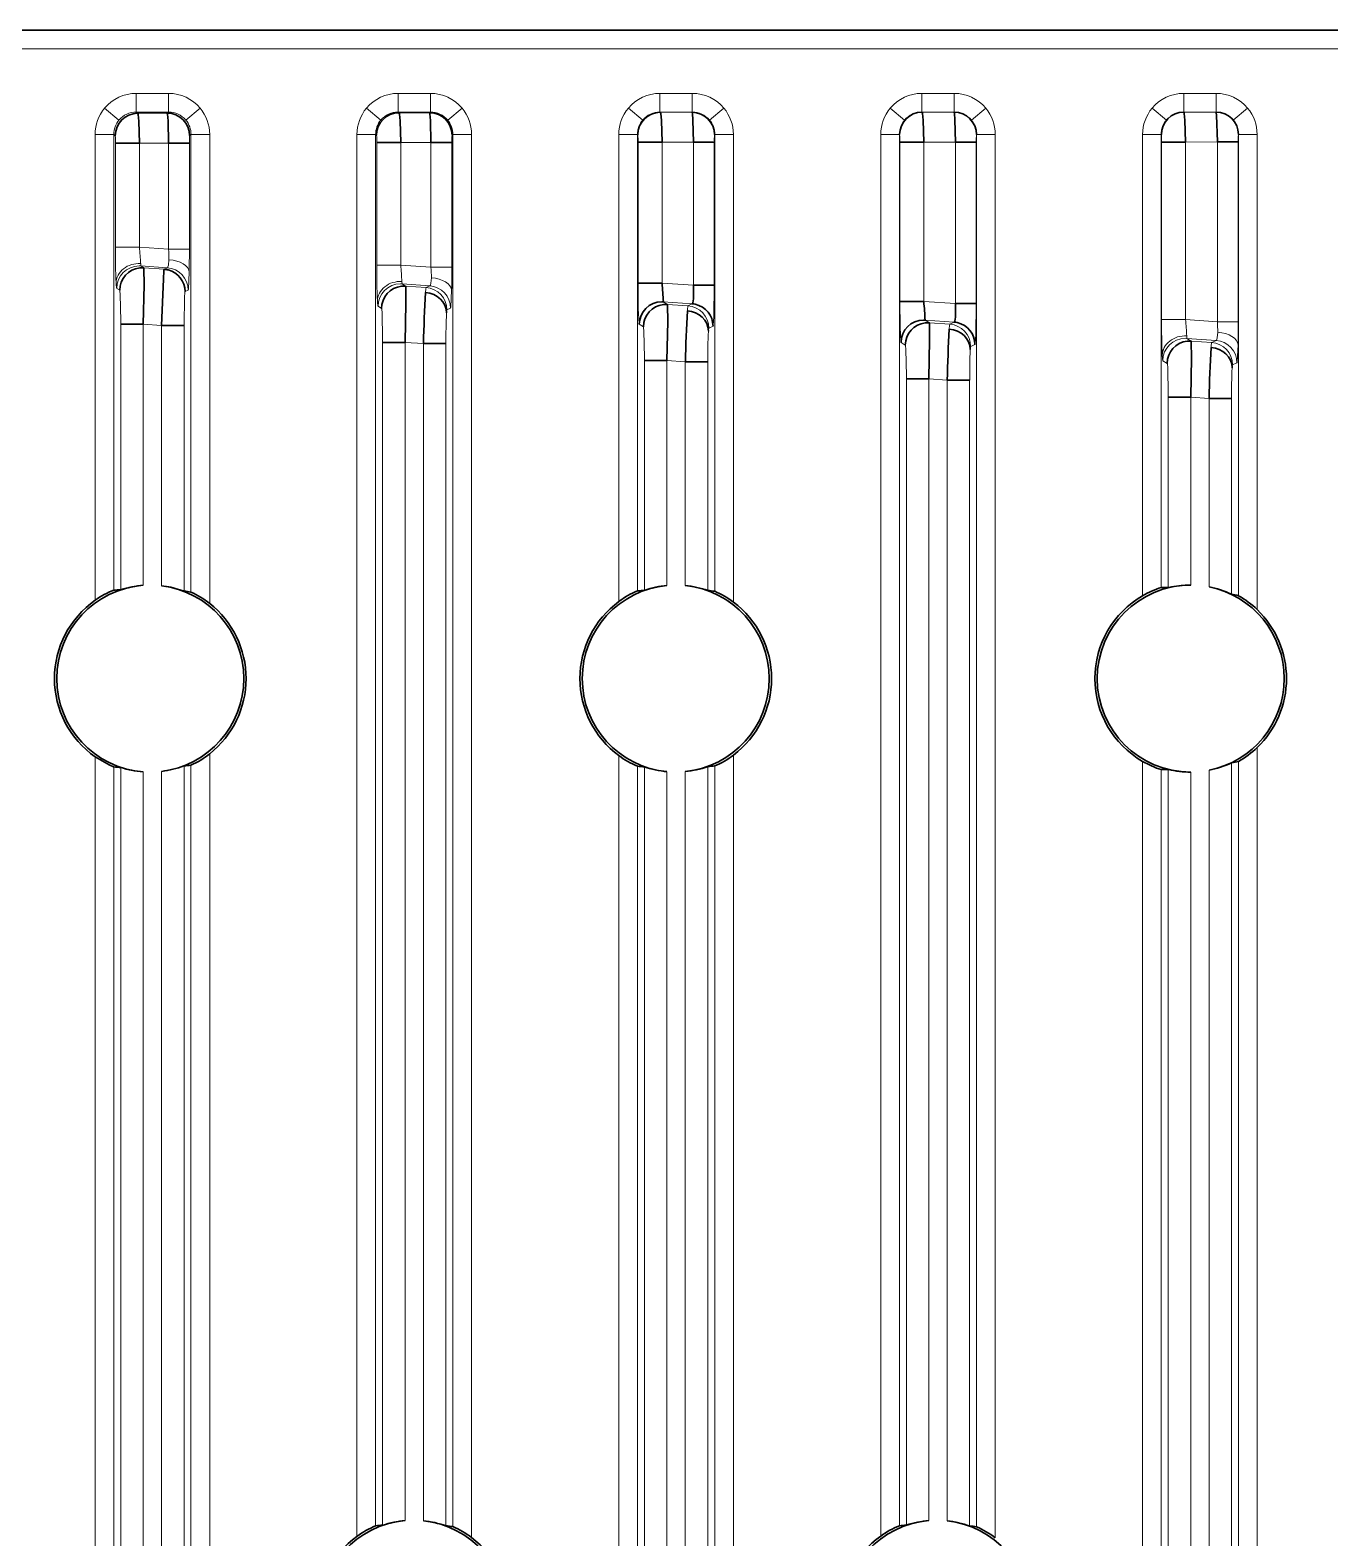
# Model space of a CAD drawing. Extents: x -45 to 645, y -160 to 467.
# Drawn here: x 44.34 to 79.08, y 197.11 to 237.41 of the extents above; entities that cross this region are included whole.
import ezdxf

# ---------------------------------------------------------------- set-up
doc = ezdxf.new("R2010")
doc.units = 0

msp = doc.modelspace()

# ---------------------------------------------------------------- linework, layer by layer
at = {"color": 7, "lineweight": 35}
msp.add_line((94.221, 237.412), (19.142, 237.412), dxfattribs=at)
at = {"color": 7, "lineweight": 13}
for p, q in [((94.221, 236.912), (19.142, 236.912)), ((53.079, 197.146), (53.079, 234.624)), ((53.578, 234.624), (53.578, 197.427)), ((55.642, 197.408), (55.642, 234.624)), ((56.142, 234.624), (56.142, 197.114)), ((67.079, 197.154), (67.079, 234.624)), ((67.578, 234.624), (67.578, 197.431)), ((69.642, 197.403), (69.642, 234.624)), ((70.142, 234.624), (70.142, 197.106)), ((53.765, 197.444), (53.765, 229.066)), ((54.365, 197.568), (54.365, 229.066)), ((54.856, 229.032), (54.856, 197.564)), ((55.456, 229.032), (55.456, 197.428)), ((67.765, 197.447), (67.765, 228.087)), ((68.365, 197.569), (68.365, 228.087)), ((68.856, 228.053), (68.856, 197.563)), ((69.456, 228.053), (69.456, 197.424)), ((49.142, 218.069), (49.142, 164.522)), ((77.142, 218.234), (77.142, 188.65)), ((46.079, 166.15), (46.079, 217.985)), ((46.578, 217.715), (46.578, 166.15)), ((46.765, 165.934), (46.765, 217.701)), ((48.456, 217.741), (48.456, 164.503)), ((48.642, 164.522), (48.642, 217.764)), ((60.079, 164.594), (60.079, 218.018)), ((60.578, 217.735), (60.578, 164.878)), ((60.765, 164.896), (60.765, 217.717)), ((62.456, 217.723), (62.456, 164.889)), ((62.642, 164.869), (62.642, 217.743)), ((63.142, 218.032), (63.142, 164.58)), ((74.079, 155.147), (74.079, 217.863)), ((76.456, 150.431), (76.456, 217.823)), ((76.642, 188.65), (76.642, 217.863)), ((47.365, 165.328), (47.365, 217.585)), ((47.856, 217.596), (47.856, 165.067)), ((61.365, 165.023), (61.365, 217.589)), ((61.856, 217.591), (61.856, 165.021)), ((74.578, 217.645), (74.578, 155.147)), ((74.765, 155.138), (74.765, 217.646)), ((75.365, 155.777), (75.365, 217.578)), ((75.856, 150.431), (75.856, 217.627))]:
    msp.add_line(p, q, dxfattribs=at)
at = {"color": 7, "lineweight": 13, "ltscale": 0.021604}
for p, q in [((47.178, 235.723), (48.043, 235.723)), ((54.178, 235.723), (55.043, 235.723)), ((61.178, 235.723), (62.043, 235.723)), ((68.178, 235.723), (69.043, 235.723)), ((75.178, 235.723), (76.043, 235.723)), ((48.043, 235.224), (47.178, 235.224)), ((55.043, 235.224), (54.178, 235.224)), ((62.043, 235.224), (61.178, 235.224)), ((69.043, 235.224), (68.178, 235.224)), ((76.043, 235.224), (75.178, 235.224))]:
    msp.add_line(p, q, dxfattribs=at)
at = {"color": 7, "lineweight": 13, "ltscale": 0.012495}
for p, q in [((47.178, 235.224), (47.178, 235.723)), ((48.043, 235.224), (48.043, 235.723)), ((54.178, 235.224), (54.178, 235.723)), ((55.043, 235.224), (55.043, 235.723)), ((61.178, 235.224), (61.178, 235.723)), ((62.043, 235.224), (62.043, 235.723)), ((68.178, 235.224), (68.178, 235.723)), ((69.043, 235.224), (69.043, 235.723)), ((75.178, 235.224), (75.178, 235.723)), ((76.043, 235.224), (76.043, 235.723))]:
    msp.add_line(p, q, dxfattribs=at)
at = {"color": 7, "lineweight": 13, "ltscale": 0.012489}
for p, q in [((46.717, 235.008), (46.333, 235.328)), ((48.504, 235.008), (48.887, 235.328)), ((53.717, 235.008), (53.333, 235.328)), ((55.504, 235.008), (55.887, 235.328)), ((60.717, 235.008), (60.333, 235.328)), ((62.504, 235.008), (62.887, 235.328)), ((67.717, 235.008), (67.333, 235.328)), ((69.504, 235.008), (69.887, 235.328)), ((74.717, 235.008), (74.333, 235.328)), ((76.504, 235.008), (76.887, 235.328))]:
    msp.add_line(p, q, dxfattribs=at)
at = {"color": 7, "lineweight": 13, "ltscale": 0.001247}
msp.add_line((47.178, 235.224), (47.217, 235.192), dxfattribs=at)
at = {"color": 7, "lineweight": 13, "ltscale": 0.019731}
msp.add_line((48.006, 235.193), (47.217, 235.192), dxfattribs=at)
at = {"color": 7, "lineweight": 13, "ltscale": 0.001191}
msp.add_line((48.043, 235.224), (48.006, 235.193), dxfattribs=at)
at = {"color": 7, "lineweight": 13, "ltscale": 0.000747}
msp.add_line((54.178, 235.224), (54.201, 235.204), dxfattribs=at)
at = {"color": 7, "lineweight": 13, "ltscale": 0.0205}
msp.add_line((55.021, 235.206), (54.201, 235.204), dxfattribs=at)
at = {"color": 7, "lineweight": 13, "ltscale": 0.000689}
msp.add_line((55.043, 235.224), (55.021, 235.206), dxfattribs=at)
at = {"color": 7, "lineweight": 13, "ltscale": 0.000248}
msp.add_line((61.178, 235.224), (61.186, 235.217), dxfattribs=at)
at = {"color": 7, "lineweight": 13, "ltscale": 0.02127}
msp.add_line((62.037, 235.219), (61.186, 235.217), dxfattribs=at)
at = {"color": 7, "lineweight": 13, "ltscale": 0.000187}
msp.add_line((62.043, 235.224), (62.037, 235.219), dxfattribs=at)
at = {"color": 7, "lineweight": 13, "ltscale": 0.000158}
msp.add_line((68.178, 235.224), (68.183, 235.219), dxfattribs=at)
at = {"color": 7, "lineweight": 13, "ltscale": 0.021409}
msp.add_line((69.04, 235.221), (68.183, 235.219), dxfattribs=at)
at = {"color": 7, "lineweight": 13, "ltscale": 9.6e-05}
msp.add_line((69.043, 235.224), (69.04, 235.221), dxfattribs=at)
at = {"color": 7, "lineweight": 13, "ltscale": 6.8e-05}
msp.add_line((75.178, 235.224), (75.18, 235.222), dxfattribs=at)
at = {"color": 7, "lineweight": 13, "ltscale": 0.021548}
msp.add_line((76.042, 235.223), (75.18, 235.222), dxfattribs=at)
at = {"color": 7, "lineweight": 13, "ltscale": 0.311313}
msp.add_line((46.079, 222.171), (46.079, 234.624), dxfattribs=at)
at = {"color": 7, "lineweight": 13, "ltscale": 0.012494}
for p, q in [((46.578, 234.624), (46.079, 234.624)), ((48.642, 234.624), (49.142, 234.624)), ((53.578, 234.624), (53.079, 234.624)), ((55.642, 234.624), (56.142, 234.624)), ((60.578, 234.624), (60.079, 234.624)), ((62.642, 234.624), (63.142, 234.624)), ((67.578, 234.624), (67.079, 234.624)), ((69.642, 234.624), (70.142, 234.624)), ((74.578, 234.624), (74.079, 234.624)), ((76.642, 234.624), (77.142, 234.624))]:
    msp.add_line(p, q, dxfattribs=at)
at = {"color": 7, "lineweight": 13, "ltscale": 0.304563}
msp.add_line((46.578, 234.624), (46.578, 222.441), dxfattribs=at)
at = {"color": 7, "lineweight": 13, "ltscale": 0.001253}
msp.add_line((46.578, 234.624), (46.617, 234.592), dxfattribs=at)
at = {"color": 7, "lineweight": 13, "ltscale": 0.001196}
msp.add_line((48.642, 234.624), (48.606, 234.593), dxfattribs=at)
at = {"color": 7, "lineweight": 13, "ltscale": 0.305803}
msp.add_line((48.642, 222.392), (48.642, 234.624), dxfattribs=at)
at = {"color": 7, "lineweight": 13, "ltscale": 0.313412}
msp.add_line((49.142, 234.624), (49.142, 222.087), dxfattribs=at)
at = {"color": 7, "lineweight": 13, "ltscale": 0.000753}
msp.add_line((53.578, 234.624), (53.602, 234.605), dxfattribs=at)
at = {"color": 7, "lineweight": 13, "ltscale": 0.000695}
msp.add_line((55.642, 234.624), (55.621, 234.606), dxfattribs=at)
at = {"color": 7, "lineweight": 13, "ltscale": 0.312159}
msp.add_line((60.079, 222.138), (60.079, 234.624), dxfattribs=at)
at = {"color": 7, "lineweight": 13, "ltscale": 0.30506}
msp.add_line((60.578, 234.624), (60.578, 222.421), dxfattribs=at)
at = {"color": 7, "lineweight": 13, "ltscale": 0.000254}
msp.add_line((60.578, 234.624), (60.586, 234.617), dxfattribs=at)
at = {"color": 7, "lineweight": 13, "ltscale": 0.000193}
msp.add_line((62.642, 234.624), (62.636, 234.619), dxfattribs=at)
at = {"color": 7, "lineweight": 13, "ltscale": 0.305267}
msp.add_line((62.642, 222.413), (62.642, 234.624), dxfattribs=at)
at = {"color": 7, "lineweight": 13, "ltscale": 0.312508}
msp.add_line((63.142, 234.624), (63.142, 222.124), dxfattribs=at)
at = {"color": 7, "lineweight": 13, "ltscale": 0.000164}
msp.add_line((67.578, 234.624), (67.584, 234.62), dxfattribs=at)
at = {"color": 7, "lineweight": 13, "ltscale": 0.000102}
msp.add_line((69.642, 234.624), (69.639, 234.621), dxfattribs=at)
at = {"color": 7, "lineweight": 13, "ltscale": 0.308276}
msp.add_line((74.079, 222.293), (74.079, 234.624), dxfattribs=at)
at = {"color": 7, "lineweight": 13, "ltscale": 0.302822}
msp.add_line((74.578, 234.624), (74.578, 222.511), dxfattribs=at)
at = {"color": 7, "lineweight": 13, "ltscale": 7.3e-05}
msp.add_line((74.578, 234.624), (74.581, 234.622), dxfattribs=at)
at = {"color": 7, "lineweight": 13, "ltscale": 0.308279}
msp.add_line((76.642, 222.293), (76.642, 234.624), dxfattribs=at)
at = {"color": 7, "lineweight": 13, "ltscale": 0.317551}
msp.add_line((77.142, 234.624), (77.142, 221.922), dxfattribs=at)
at = {"color": 7, "lineweight": 13, "ltscale": 0.069556}
for p, q in [((46.623, 234.392), (46.623, 231.61)), ((47.265, 234.392), (47.265, 231.61))]:
    msp.add_line(p, q, dxfattribs=at)
at = {"color": 7, "lineweight": 35, "ltscale": 0.014993}
for p, q in [((46.623, 234.392), (47.223, 234.392)), ((53.608, 234.405), (54.207, 234.405)), ((60.592, 234.417), (61.192, 234.417)), ((67.59, 234.42), (68.189, 234.42)), ((74.587, 234.422), (75.187, 234.422)), ((67.59, 230.162), (68.189, 230.162)), ((46.765, 229.556), (47.365, 229.556)), ((47.856, 229.521), (48.456, 229.521)), ((53.765, 229.066), (54.365, 229.066)), ((54.856, 229.032), (55.456, 229.032)), ((60.765, 228.577), (61.365, 228.577)), ((61.856, 228.542), (62.456, 228.542)), ((67.765, 228.087), (68.365, 228.087)), ((68.856, 228.053), (69.456, 228.053)), ((74.765, 227.598), (75.365, 227.598)), ((75.856, 227.563), (76.456, 227.563))]:
    msp.add_line(p, q, dxfattribs=at)
at = {"color": 7, "lineweight": 35, "ltscale": 0.001046}
for p, q in [((47.265, 234.392), (47.223, 234.392)), ((54.249, 234.405), (54.207, 234.405)), ((61.192, 234.417), (61.234, 234.417)), ((68.231, 234.42), (68.189, 234.42)), ((75.228, 234.422), (75.187, 234.422)), ((61.192, 230.65), (61.234, 230.65)), ((68.189, 230.162), (68.231, 230.162))]:
    msp.add_line(p, q, dxfattribs=at)
at = {"color": 7, "lineweight": 13, "ltscale": 0.019424}
msp.add_line((48.042, 234.393), (47.265, 234.392), dxfattribs=at)
at = {"color": 7, "lineweight": 35, "ltscale": 0.013946}
for p, q in [((48.599, 234.393), (48.042, 234.393)), ((55.615, 234.406), (55.057, 234.406)), ((62.63, 234.419), (62.072, 234.419)), ((69.633, 234.421), (69.075, 234.421)), ((76.636, 234.424), (76.078, 234.424)), ((62.63, 230.592), (62.072, 230.592)), ((69.633, 230.104), (69.075, 230.104))]:
    msp.add_line(p, q, dxfattribs=at)
at = {"color": 7, "lineweight": 13, "ltscale": 0.070926}
for p, q in [((48.042, 231.556), (48.042, 234.393)), ((48.599, 231.556), (48.599, 234.393))]:
    msp.add_line(p, q, dxfattribs=at)
at = {"color": 7, "lineweight": 13, "ltscale": 0.081873}
for p, q in [((53.608, 234.405), (53.608, 231.13)), ((54.249, 234.405), (54.249, 231.13))]:
    msp.add_line(p, q, dxfattribs=at)
at = {"color": 7, "lineweight": 13, "ltscale": 0.020194}
msp.add_line((55.057, 234.406), (54.249, 234.405), dxfattribs=at)
at = {"color": 7, "lineweight": 13, "ltscale": 0.083296}
for p, q in [((55.057, 231.074), (55.057, 234.406)), ((55.615, 231.074), (55.615, 234.406))]:
    msp.add_line(p, q, dxfattribs=at)
at = {"color": 7, "lineweight": 13, "ltscale": 0.094189}
for p, q in [((60.592, 234.417), (60.592, 230.65)), ((61.234, 234.417), (61.234, 230.65))]:
    msp.add_line(p, q, dxfattribs=at)
at = {"color": 7, "lineweight": 13, "ltscale": 0.020963}
msp.add_line((62.072, 234.419), (61.234, 234.417), dxfattribs=at)
at = {"color": 7, "lineweight": 13, "ltscale": 0.095667}
for p, q in [((62.072, 230.592), (62.072, 234.419)), ((62.63, 230.592), (62.63, 234.419))]:
    msp.add_line(p, q, dxfattribs=at)
at = {"color": 7, "lineweight": 13, "ltscale": 0.10644}
for p, q in [((67.59, 234.42), (67.59, 230.162)), ((68.231, 234.42), (68.231, 230.162))]:
    msp.add_line(p, q, dxfattribs=at)
at = {"color": 7, "lineweight": 13, "ltscale": 0.021102}
msp.add_line((69.075, 234.421), (68.231, 234.42), dxfattribs=at)
at = {"color": 7, "lineweight": 13, "ltscale": 0.107928}
for p, q in [((69.075, 230.104), (69.075, 234.421)), ((69.633, 230.104), (69.633, 234.421))]:
    msp.add_line(p, q, dxfattribs=at)
at = {"color": 7, "lineweight": 13, "ltscale": 0.118692}
for p, q in [((74.587, 234.422), (74.587, 229.674)), ((75.228, 229.674), (75.228, 234.422))]:
    msp.add_line(p, q, dxfattribs=at)
at = {"color": 7, "lineweight": 13, "ltscale": 0.021241}
msp.add_line((76.078, 234.424), (75.228, 234.422), dxfattribs=at)
at = {"color": 7, "lineweight": 13, "ltscale": 0.12019}
for p, q in [((76.078, 229.616), (76.078, 234.424)), ((76.636, 229.616), (76.636, 234.424))]:
    msp.add_line(p, q, dxfattribs=at)
at = {"color": 7, "lineweight": 13, "ltscale": 0.014993}
for p, q in [((46.623, 231.61), (47.223, 231.61)), ((53.608, 231.13), (54.207, 231.13)), ((74.587, 229.674), (75.187, 229.674))]:
    msp.add_line(p, q, dxfattribs=at)
at = {"color": 7, "lineweight": 13, "ltscale": 0.001046}
for p, q in [((47.223, 231.61), (47.265, 231.61)), ((54.207, 231.13), (54.249, 231.13)), ((75.187, 229.674), (75.228, 229.674))]:
    msp.add_line(p, q, dxfattribs=at)
at = {"color": 7, "lineweight": 13, "ltscale": 0.01947}
msp.add_line((47.265, 231.61), (48.042, 231.556), dxfattribs=at)
at = {"color": 7, "lineweight": 13, "ltscale": 0.013946}
for p, q in [((48.599, 231.556), (48.042, 231.556)), ((55.615, 231.074), (55.057, 231.074)), ((76.636, 229.616), (76.078, 229.616))]:
    msp.add_line(p, q, dxfattribs=at)
at = {"color": 7, "lineweight": 13, "ltscale": 0.001038}
for p, q in [((47.257, 231.11), (47.298, 231.109)), ((54.242, 230.63), (54.283, 230.629)), ((75.221, 229.175), (75.262, 229.173))]:
    msp.add_line(p, q, dxfattribs=at)
at = {"color": 7, "lineweight": 13, "ltscale": 0.001578}
for p, q in [((47.298, 231.109), (47.297, 231.172)), ((54.283, 230.629), (54.281, 230.692))]:
    msp.add_line(p, q, dxfattribs=at)
at = {"color": 7, "lineweight": 13, "ltscale": 0.017772}
msp.add_line((48.008, 231.06), (47.298, 231.109), dxfattribs=at)
at = {"color": 7, "lineweight": 13, "ltscale": 0.002369}
for p, q in [((47.379, 231.058), (47.298, 231.109)), ((46.657, 230.51), (46.737, 230.46))]:
    msp.add_line(p, q, dxfattribs=at)
at = {"color": 7, "lineweight": 13, "ltscale": 0.013711}
for p, q in [((47.926, 231.02), (47.379, 231.058)), ((54.926, 230.531), (54.379, 230.569)), ((61.926, 230.041), (61.379, 230.079)), ((68.379, 229.59), (68.926, 229.552)), ((75.379, 229.1), (75.926, 229.062))]:
    msp.add_line(p, q, dxfattribs=at)
at = {"color": 7, "lineweight": 13, "ltscale": 0.002275}
msp.add_line((48.008, 231.06), (47.926, 231.02), dxfattribs=at)
at = {"color": 7, "lineweight": 13, "ltscale": 0.020241}
msp.add_line((54.249, 231.13), (55.057, 231.074), dxfattribs=at)
at = {"color": 7, "lineweight": 13, "ltscale": 0.018543}
msp.add_line((55.023, 230.578), (54.283, 230.629), dxfattribs=at)
at = {"color": 7, "lineweight": 13, "ltscale": 0.002822}
for p, q in [((54.379, 230.569), (54.283, 230.629)), ((53.642, 230.03), (53.737, 229.97))]:
    msp.add_line(p, q, dxfattribs=at)
at = {"color": 7, "lineweight": 13, "ltscale": 0.002704}
for p, q in [((55.023, 230.578), (54.926, 230.531)), ((55.484, 229.932), (55.581, 229.979))]:
    msp.add_line(p, q, dxfattribs=at)
at = {"color": 7, "lineweight": 35, "ltscale": 0.004936}
msp.add_line((60.592, 230.65), (60.79, 230.65), dxfattribs=at)
at = {"color": 7, "lineweight": 35, "ltscale": 0.010056}
msp.add_line((60.79, 230.65), (61.192, 230.65), dxfattribs=at)
at = {"color": 7, "lineweight": 13, "ltscale": 0.021012}
msp.add_line((61.234, 230.65), (62.072, 230.592), dxfattribs=at)
at = {"color": 7, "lineweight": 13, "ltscale": 0.000104}
msp.add_line((48.481, 230.418), (48.484, 230.422), dxfattribs=at)
at = {"color": 7, "lineweight": 13, "ltscale": 0.002276}
msp.add_line((48.484, 230.422), (48.566, 230.461), dxfattribs=at)
at = {"color": 7, "lineweight": 35, "ltscale": 0.001037}
for p, q in [((61.226, 230.15), (61.268, 230.149)), ((68.224, 229.663), (68.265, 229.661))]:
    msp.add_line(p, q, dxfattribs=at)
at = {"color": 7, "lineweight": 13, "ltscale": 0.019314}
msp.add_line((62.039, 230.096), (61.268, 230.149), dxfattribs=at)
at = {"color": 7, "lineweight": 13, "ltscale": 0.003274}
for p, q in [((61.379, 230.079), (61.268, 230.149)), ((60.626, 229.55), (60.737, 229.481))]:
    msp.add_line(p, q, dxfattribs=at)
at = {"color": 7, "lineweight": 13, "ltscale": 0.021152}
msp.add_line((68.231, 230.162), (69.075, 230.104), dxfattribs=at)
at = {"color": 7, "lineweight": 13, "ltscale": 0.003133}
for p, q in [((62.039, 230.096), (61.926, 230.041)), ((62.484, 229.443), (62.596, 229.497))]:
    msp.add_line(p, q, dxfattribs=at)
at = {"color": 7, "lineweight": 13, "ltscale": 0.002113}
for p, q in [((46.765, 229.64), (46.765, 229.556)), ((60.765, 228.661), (60.765, 228.577)), ((74.765, 227.682), (74.765, 227.598))]:
    msp.add_line(p, q, dxfattribs=at)
at = {"color": 7, "lineweight": 13, "ltscale": 0.177508}
msp.add_line((46.765, 222.456), (46.765, 229.556), dxfattribs=at)
at = {"color": 7, "lineweight": 13, "ltscale": 0.012318}
for p, q in [((47.856, 229.521), (47.365, 229.556)), ((54.365, 229.066), (54.856, 229.032)), ((61.365, 228.577), (61.856, 228.542)), ((68.365, 228.087), (68.856, 228.053)), ((75.856, 227.563), (75.365, 227.598))]:
    msp.add_line(p, q, dxfattribs=at)
at = {"color": 7, "lineweight": 13, "ltscale": 0.174625}
msp.add_line((47.365, 222.571), (47.365, 229.556), dxfattribs=at)
at = {"color": 7, "lineweight": 13, "ltscale": 0.174044}
msp.add_line((47.856, 229.521), (47.856, 222.56), dxfattribs=at)
at = {"color": 7, "lineweight": 13, "ltscale": 0.177657}
msp.add_line((48.456, 229.521), (48.456, 222.415), dxfattribs=at)
at = {"color": 7, "lineweight": 13, "ltscale": 0.019454}
msp.add_line((69.041, 229.608), (68.265, 229.661), dxfattribs=at)
at = {"color": 7, "lineweight": 13, "ltscale": 0.003356}
for p, q in [((68.379, 229.59), (68.265, 229.661)), ((67.623, 229.063), (67.737, 228.991))]:
    msp.add_line(p, q, dxfattribs=at)
at = {"color": 7, "lineweight": 13, "ltscale": 0.003211}
for p, q in [((69.041, 229.608), (68.926, 229.552)), ((69.484, 228.953), (69.599, 229.009))]:
    msp.add_line(p, q, dxfattribs=at)
at = {"color": 7, "lineweight": 13, "ltscale": 0.021291}
msp.add_line((75.228, 229.674), (76.078, 229.616), dxfattribs=at)
at = {"color": 7, "lineweight": 13, "ltscale": 0.002112}
for p, q in [((53.765, 229.151), (53.765, 229.066)), ((67.765, 228.172), (67.765, 228.087))]:
    msp.add_line(p, q, dxfattribs=at)
at = {"color": 7, "lineweight": 13, "ltscale": 0.001579}
msp.add_line((75.262, 229.173), (75.26, 229.236), dxfattribs=at)
at = {"color": 7, "lineweight": 13, "ltscale": 0.019593}
msp.add_line((76.044, 229.12), (75.262, 229.173), dxfattribs=at)
at = {"color": 7, "lineweight": 13, "ltscale": 0.003438}
for p, q in [((75.379, 229.1), (75.262, 229.173)), ((74.621, 228.575), (74.737, 228.502))]:
    msp.add_line(p, q, dxfattribs=at)
at = {"color": 7, "lineweight": 13, "ltscale": 0.003288}
for p, q in [((75.926, 229.062), (76.044, 229.12)), ((76.484, 228.464), (76.602, 228.521))]:
    msp.add_line(p, q, dxfattribs=at)
at = {"color": 7, "lineweight": 13, "ltscale": 0.153436}
msp.add_line((60.765, 222.439), (60.765, 228.577), dxfattribs=at)
at = {"color": 7, "lineweight": 13, "ltscale": 0.150251}
msp.add_line((61.365, 222.567), (61.365, 228.577), dxfattribs=at)
at = {"color": 7, "lineweight": 13, "ltscale": 0.149438}
msp.add_line((61.856, 228.542), (61.856, 222.565), dxfattribs=at)
at = {"color": 7, "lineweight": 13, "ltscale": 0.152744}
msp.add_line((62.456, 228.542), (62.456, 222.433), dxfattribs=at)
at = {"color": 7, "lineweight": 13, "ltscale": 0.127191}
msp.add_line((74.765, 222.51), (74.765, 227.598), dxfattribs=at)
at = {"color": 7, "lineweight": 13, "ltscale": 0.125497}
msp.add_line((75.365, 222.578), (75.365, 227.598), dxfattribs=at)
at = {"color": 7, "lineweight": 13, "ltscale": 0.125857}
msp.add_line((75.856, 227.563), (75.856, 222.529), dxfattribs=at)
at = {"color": 7, "lineweight": 13, "ltscale": 0.130764}
msp.add_line((76.456, 222.333), (76.456, 227.563), dxfattribs=at)
at = {"color": 7, "lineweight": 35, "ltscale": 0.002999}
msp.add_line((48.342, 222.453), (48.456, 222.415), dxfattribs=at)
at = {"color": 7, "lineweight": 35}
for points in [[(47.217, 235.192), (47.218, 235.191), (47.219, 235.19), (47.221, 235.187), (47.224, 235.18), (47.23, 235.157), (47.248, 234.975), (47.265, 234.392)], [(48.006, 235.193), (48.007, 235.192), (48.009, 235.189), (48.014, 235.166), (48.029, 234.984), (48.042, 234.393)], [(54.201, 235.204), (54.203, 235.204), (54.204, 235.203), (54.206, 235.2), (54.209, 235.193), (54.214, 235.17), (54.233, 234.988), (54.249, 234.405)], [(55.021, 235.206), (55.022, 235.205), (55.024, 235.202), (55.03, 235.179), (55.045, 234.997), (55.057, 234.406)], [(61.186, 235.217), (61.187, 235.217), (61.188, 235.216), (61.19, 235.213), (61.193, 235.206), (61.199, 235.183), (61.218, 235.001), (61.234, 234.417)], [(62.037, 235.219), (62.038, 235.218), (62.04, 235.215), (62.045, 235.191), (62.06, 235.01), (62.072, 234.419)], [(68.183, 235.219), (68.185, 235.219), (68.186, 235.218), (68.188, 235.215), (68.191, 235.208), (68.196, 235.185), (68.215, 235.003), (68.231, 234.42)], [(69.04, 235.221), (69.04, 235.22), (69.042, 235.217), (69.048, 235.194), (69.063, 235.012), (69.075, 234.421)], [(75.18, 235.222), (75.182, 235.221), (75.183, 235.22), (75.185, 235.217), (75.188, 235.21), (75.193, 235.187), (75.212, 235.005), (75.228, 234.422)], [(76.078, 234.424), (76.057, 235.139), (76.05, 235.199), (76.046, 235.217), (76.045, 235.221), (76.044, 235.222), (76.042, 235.223)], [(47.365, 229.556), (47.386, 230.607), (47.382, 231.041), (47.38, 231.055), (47.379, 231.058)], [(47.926, 231.02), (47.925, 231.019), (47.924, 231.016), (47.919, 230.988), (47.903, 230.758), (47.856, 229.521)], [(54.365, 229.066), (54.386, 230.117), (54.382, 230.551), (54.38, 230.566), (54.379, 230.569)], [(62.072, 230.592), (62.078, 230.23), (62.059, 230.119), (62.051, 230.103), (62.046, 230.098), (62.039, 230.096)], [(61.365, 228.577), (61.386, 229.628), (61.382, 230.062), (61.38, 230.077), (61.379, 230.079)], [(69.075, 230.104), (69.081, 229.742), (69.062, 229.631), (69.053, 229.615), (69.049, 229.61), (69.041, 229.608)], [(68.365, 228.087), (68.386, 229.138), (68.382, 229.572), (68.38, 229.587), (68.379, 229.59)], [(75.365, 227.598), (75.386, 228.649), (75.382, 229.083), (75.38, 229.098), (75.379, 229.1)], [(46.079, 217.985), (46.451, 217.768), (46.573, 217.716), (46.577, 217.715), (46.578, 217.715)], [(74.079, 217.863), (74.45, 217.687), (74.575, 217.645), (74.578, 217.645)]]:
    msp.add_lwpolyline(points, dxfattribs=at)
at = {"color": 7, "lineweight": 13}
for points in [[(48.051, 231.276), (48.039, 231.127), (48.027, 231.081), (48.019, 231.066), (48.015, 231.062), (48.008, 231.06)], [(48.566, 230.461), (48.568, 230.464), (48.572, 230.485), (48.594, 230.942)], [(55.067, 230.794), (55.055, 230.645), (55.042, 230.599), (55.034, 230.585), (55.03, 230.58), (55.023, 230.578)], [(60.592, 230.65), (60.6, 229.964), (60.62, 229.571), (60.624, 229.553), (60.625, 229.551), (60.626, 229.55)], [(62.596, 229.497), (62.598, 229.498), (62.599, 229.501), (62.604, 229.527), (62.618, 229.751), (62.63, 230.592)], [(46.737, 230.46), (46.739, 230.458), (46.74, 230.456), (46.742, 230.446), (46.751, 230.345), (46.765, 229.64)], [(48.456, 229.521), (48.469, 230.283), (48.477, 230.394), (48.481, 230.418)], [(55.581, 229.979), (55.583, 229.982), (55.588, 230.003), (55.609, 230.46)], [(67.59, 230.162), (67.597, 229.476), (67.617, 229.083), (67.621, 229.065), (67.622, 229.063), (67.623, 229.063)], [(53.737, 229.97), (53.739, 229.969), (53.74, 229.966), (53.742, 229.957), (53.751, 229.855), (53.765, 229.151)], [(69.599, 229.009), (69.601, 229.01), (69.602, 229.012), (69.607, 229.039), (69.621, 229.263), (69.633, 230.104)], [(60.737, 229.481), (60.739, 229.479), (60.74, 229.477), (60.742, 229.467), (60.751, 229.366), (60.765, 228.661)], [(67.737, 228.991), (67.739, 228.99), (67.74, 228.987), (67.742, 228.978), (67.751, 228.876), (67.765, 228.172)], [(76.088, 229.336), (76.076, 229.187), (76.063, 229.14), (76.055, 229.126), (76.051, 229.122), (76.044, 229.12)], [(76.602, 228.521), (76.604, 228.524), (76.609, 228.544), (76.63, 229.002)], [(74.737, 228.502), (74.739, 228.5), (74.74, 228.498), (74.742, 228.488), (74.751, 228.387), (74.765, 227.682)]]:
    msp.add_lwpolyline(points, dxfattribs=at)
for centre, radius, start, end in [((47.182, 234.615), 1.108, 90.1923, 139.9877), ((48.039, 234.615), 1.108, 40.0104, 89.8058), ((54.182, 234.615), 1.108, 90.1923, 139.9877), ((55.039, 234.615), 1.108, 40.0104, 89.8058), ((61.182, 234.615), 1.108, 90.1923, 139.9877), ((62.039, 234.615), 1.108, 40.0104, 89.8058), ((68.182, 234.615), 1.108, 90.1923, 139.9877), ((69.039, 234.615), 1.108, 40.0104, 89.8058), ((75.182, 234.615), 1.108, 90.1923, 139.9877), ((76.039, 234.615), 1.108, 40.0104, 89.8058), ((47.184, 234.622), 1.106, 140.3191, 179.8863), ((47.181, 234.623), 0.603, 140.3244, 179.9338), ((47.18, 234.619), 0.604, 90.1391, 139.978), ((48.041, 234.619), 0.604, 40.022, 89.8609), ((48.04, 234.623), 0.603, 0.0662, 39.6756), ((48.036, 234.622), 1.106, 0.1137, 39.6809), ((54.184, 234.622), 1.106, 140.3191, 179.8863), ((54.181, 234.623), 0.603, 140.3244, 179.9338), ((54.18, 234.619), 0.604, 90.1391, 139.978), ((55.041, 234.619), 0.604, 40.022, 89.8609), ((55.04, 234.623), 0.603, 0.0662, 39.6756), ((55.036, 234.622), 1.106, 0.1137, 39.6809), ((61.184, 234.622), 1.106, 140.3191, 179.8863), ((61.181, 234.623), 0.603, 140.3244, 179.9338), ((61.18, 234.619), 0.604, 90.1391, 139.978), ((62.041, 234.619), 0.604, 40.022, 89.8609), ((62.04, 234.623), 0.603, 0.0662, 39.6756), ((62.036, 234.622), 1.106, 0.1137, 39.6809), ((68.185, 234.622), 1.106, 140.3191, 179.8863), ((68.181, 234.623), 0.603, 140.3244, 179.9338), ((68.18, 234.619), 0.604, 90.1391, 139.978), ((69.041, 234.619), 0.604, 40.022, 89.8609), ((69.04, 234.623), 0.603, 0.0662, 39.6756), ((69.036, 234.622), 1.106, 0.1137, 39.6809), ((75.185, 234.622), 1.106, 140.3191, 179.8863), ((75.181, 234.623), 0.603, 140.3244, 179.9338), ((75.18, 234.619), 0.604, 90.1391, 139.978), ((76.041, 234.619), 0.604, 40.022, 89.8609), ((76.04, 234.623), 0.603, 0.0662, 39.6756), ((76.036, 234.622), 1.106, 0.1137, 39.6809), ((44.659, 234.446), 1.964, 358.4126, 4.2515), ((50.557, 234.448), 1.957, 175.7333, 181.5916), ((51.644, 234.459), 1.964, 358.4126, 4.2515), ((57.572, 234.46), 1.957, 175.7333, 181.5916), ((58.629, 234.472), 1.964, 358.4126, 4.2515), ((64.588, 234.473), 1.957, 175.7333, 181.5916), ((65.626, 234.474), 1.964, 358.4126, 4.2515), ((71.591, 234.476), 1.957, 175.7333, 181.5916), ((72.623, 234.476), 1.964, 358.4126, 4.2515), ((78.593, 234.478), 1.957, 175.7333, 181.5916), ((67.643, 231.49), 21.02, 179.6727, 182.2896), ((25.738, 229.806), 21.602, 3.6252, 4.7898), ((45.211, 231.315), 2.841, 359.2172, 4.8727), ((18.697, 231.533), 29.902, 358.8675, 0.0449), ((47.257, 230.51), 0.6, 90.0061, 179.9676), ((47.965, 230.461), 0.6, 0.0227, 85.9535), ((74.628, 231.01), 21.02, 179.6727, 182.2896), ((32.722, 229.326), 21.602, 3.6252, 4.7898), ((52.231, 230.833), 2.836, 359.2056, 4.87), ((25.713, 231.051), 29.902, 358.8675, 0.0449), ((54.242, 230.03), 0.6, 90.0178, 179.9665), ((54.981, 229.979), 0.6, 0.0227, 85.9535), ((55.665, 230.39), 0.753, 169.2086, 179.2839), ((54.883, 229.932), 0.6, 0.0227, 85.9535), ((71.091, 229.153), 15.634, 177.4315, 180.4427), ((55.748, 229.86), 0.275, 164.75, 181.3547), ((62.665, 229.9), 0.753, 169.2086, 179.2839), ((61.883, 229.442), 0.6, 0.0227, 85.9535), ((78.091, 228.663), 15.634, 177.4315, 180.4427), ((62.748, 229.37), 0.275, 164.75, 181.3547), ((69.665, 229.411), 0.753, 169.2086, 179.2839), ((68.883, 228.953), 0.6, 0.0227, 85.9535), ((95.607, 229.554), 21.02, 179.6727, 182.2896), ((53.702, 227.871), 21.602, 3.6252, 4.7898), ((73.252, 229.375), 2.836, 359.2056, 4.87), ((46.734, 229.593), 29.902, 358.8675, 0.0449), ((69.748, 228.881), 0.275, 164.75, 181.3547), ((75.221, 228.575), 0.6, 90.0061, 179.9676), ((76.665, 228.921), 0.753, 169.2086, 179.2839), ((75.883, 228.463), 0.6, 0.0228, 85.9535), ((76.002, 228.521), 0.6, 0.0227, 85.9535), ((85.091, 228.174), 15.634, 177.4315, 180.4427), ((92.091, 227.684), 15.634, 177.4315, 180.4427), ((76.748, 228.391), 0.275, 164.75, 181.3547)]:
    msp.add_arc(centre, radius, start, end, dxfattribs=at)
at = {"color": 7, "lineweight": 35}
for centre, radius, start, end in [((47.217, 234.591), 0.6, 90.0626, 179.9473), ((48.005, 234.593), 0.6, 0.0527, 89.9374), ((54.202, 234.604), 0.6, 90.0626, 179.9473), ((55.021, 234.606), 0.6, 0.0527, 89.9374), ((61.187, 234.617), 0.6, 90.0626, 179.9473), ((62.036, 234.618), 0.6, 0.0527, 89.9374), ((68.184, 234.619), 0.6, 90.0626, 179.9473), ((69.039, 234.621), 0.6, 0.0527, 89.9374), ((75.181, 234.621), 0.6, 90.0626, 179.9473), ((76.042, 234.623), 0.6, 0.0527, 89.9374), ((47.337, 230.46), 0.6, 96.2792, 179.9659), ((47.338, 230.451), 0.609, 86.1113, 96.2088), ((47.883, 230.416), 0.605, 75.9007, 85.942), ((47.883, 230.421), 0.6, 0.0258, 75.8546), ((54.337, 229.97), 0.6, 96.2792, 179.9659), ((54.338, 229.961), 0.609, 86.1113, 96.2088), ((50.348, 229.626), 10.933, 2.7419, 5.3738), ((98.808, 227.999), 43.963, 176.8702, 178.6535), ((61.226, 229.55), 0.6, 90.0061, 179.9676), ((57.345, 229.138), 10.933, 2.7419, 5.3738), ((61.337, 229.481), 0.6, 96.2792, 179.9659), ((61.338, 229.472), 0.609, 86.1113, 96.2088), ((105.808, 227.509), 43.963, 176.8702, 178.6535), ((61.996, 229.498), 0.6, 77.9523, 85.9695), ((61.996, 229.497), 0.6, 0.0252, 77.9407), ((68.224, 229.063), 0.6, 90.0061, 179.9676), ((68.337, 228.991), 0.6, 96.2792, 179.9659), ((68.338, 228.982), 0.609, 86.1113, 96.2088), ((112.808, 227.02), 43.963, 176.8702, 178.6535), ((68.999, 229.01), 0.6, 77.9523, 85.9695), ((68.999, 229.009), 0.6, 0.0252, 77.9407), ((75.337, 228.502), 0.6, 96.2792, 179.9659), ((75.338, 228.493), 0.609, 86.1113, 96.2088), ((119.808, 226.53), 43.963, 176.8702, 178.6535), ((47.554, 220.078), 2.5, 94.3476, 265.6527), ((47.586, 219.828), 2.752, 94.6101, 107.3511), ((47.536, 219.945), 2.635, 72.1751, 83.0085), ((47.554, 220.078), 2.5, 276.9378, 83.0624), ((61.601, 220.078), 2.5, 95.4254, 264.575), ((61.637, 219.832), 2.749, 95.687, 108.4903), ((61.563, 219.833), 2.748, 71.052, 83.882), ((61.601, 220.078), 2.5, 275.8573, 84.143), ((75.365, 220.078), 2.5, 90.0001, 269.9998), ((75.253, 220.294), 2.318, 106.9263, 120.4376), ((74.661, 219.875), 2.638, 87.7413, 91.7934), ((75.378, 219.819), 2.759, 90.2689, 102.8264), ((75.307, 219.853), 2.733, 65.1534, 78.4126), ((75.365, 220.078), 2.5, 281.3385, 78.6615), ((47.554, 220.078), 2.561, 125.1781, 234.8215), ((47.43, 220.276), 2.328, 111.4734, 125.4922), ((46.866, 219.881), 2.576, 92.2539, 96.4142), ((48.233, 219.887), 2.538, 80.7186, 84.9628), ((47.6, 220.124), 2.496, 51.8623, 65.3242), ((47.554, 220.078), 2.561, 308.3181, 51.6813), ((61.601, 220.078), 2.561, 126.4707, 233.5288), ((61.476, 220.269), 2.333, 112.6256, 126.7815), ((60.917, 219.883), 2.561, 93.4029, 97.5962), ((62.284, 219.884), 2.554, 81.9257, 86.133), ((61.636, 220.106), 2.517, 53.2564, 66.4349), ((61.601, 220.078), 2.561, 306.9942, 53.0053), ((75.365, 220.078), 2.561, 120.14, 239.8597), ((76.029, 219.9), 2.47, 75.6248, 80.0516), ((75.491, 220.225), 2.368, 45.7792, 60.8829), ((75.365, 220.078), 2.561, 313.9501, 46.0495), ((47.678, 219.902), 2.346, 294.27, 308.6004), ((75.478, 219.946), 2.387, 299.2013, 314.1858), ((46.866, 220.275), 2.576, 263.5858, 267.7461), ((47.586, 220.327), 2.751, 252.6467, 265.389), ((47.512, 220.32), 2.745, 277.1967, 290.0969), ((48.233, 220.269), 2.538, 275.0372, 279.2814), ((61.57, 220.056), 2.525, 233.8051, 246.8786), ((60.917, 220.273), 2.561, 262.4038, 266.5971), ((61.637, 220.324), 2.749, 251.5095, 264.3131), ((61.563, 220.323), 2.748, 276.1182, 288.9478), ((62.284, 220.272), 2.554, 273.867, 278.0743), ((61.727, 219.89), 2.335, 293.0897, 307.3035), ((75.307, 220.303), 2.732, 281.5885, 294.8485), ((76.029, 220.256), 2.47, 279.9482, 284.3754), ((74.661, 220.281), 2.638, 268.2066, 272.2587), ((75.378, 220.337), 2.759, 257.1734, 269.7313), ((54.589, 195.078), 2.5, 95.1465, 264.8537), ((54.624, 194.831), 2.75, 95.4087, 108.1954), ((54.55, 194.834), 2.747, 70.7557, 83.6033), ((54.589, 195.078), 2.5, 276.1365, 83.8638), ((68.579, 195.078), 2.5, 94.9089, 265.0913), ((68.613, 194.83), 2.75, 95.1715, 107.9446), ((68.539, 194.835), 2.747, 70.5027, 83.3657), ((68.579, 195.078), 2.5, 276.3745, 83.6257), ((54.589, 195.078), 2.561, 126.1344, 233.8651), ((54.464, 195.271), 2.331, 112.3266, 126.446), ((53.904, 194.883), 2.565, 93.1044, 97.2889), ((55.271, 194.885), 2.55, 81.6153, 85.8319), ((54.627, 195.111), 2.512, 52.8992, 66.148), ((54.589, 195.078), 2.561, 307.3343, 52.6652), ((68.579, 195.078), 2.561, 125.849, 234.1505), ((68.454, 195.272), 2.33, 112.0724, 126.1613), ((67.893, 194.882), 2.568, 92.8508, 97.0279), ((69.259, 194.885), 2.547, 81.3499, 85.5745), ((68.619, 195.115), 2.508, 52.593, 65.9033)]:
    msp.add_arc(centre, radius, start, end, dxfattribs=at)
at = {"color": 7, "lineweight": 13}
for centre, major_axis, ratio, start_param, end_param in [((47.24, 230.65), (0.599, 0.034), 0.872034, 1.428125, 3.077372), ((47.994, 230.942), (0.6, -0.013), 0.561011, 0.037954, 1.486628), ((46.656, 231.402), (0.002, -0.892), 0.034539, 5.715505, 6.261466), ((54.225, 230.17), (0.599, 0.034), 0.872034, 1.428125, 3.077372), ((55.009, 230.46), (0.6, -0.013), 0.561011, 0.037954, 1.486628), ((53.641, 230.922), (0.002, -0.892), 0.034538, 5.715525, 6.261466), ((75.204, 228.715), (0.599, 0.034), 0.872034, 1.428125, 3.077372), ((76.03, 229.002), (0.6, -0.013), 0.561011, 0.037954, 1.486628), ((74.62, 229.467), (0.002, -0.892), 0.034539, 5.715506, 6.261466)]:
    msp.add_ellipse(centre, major_axis=major_axis, ratio=ratio, start_param=start_param, end_param=end_param, dxfattribs=at)
at = {"color": 7, "lineweight": 35}
for centre in [(54.873, 229.853), (61.873, 229.364), (68.873, 228.874), (75.873, 228.385)]:
    msp.add_ellipse(centre, major_axis=(0.599, -0.042), ratio=0.911746, start_param=0.076546, end_param=1.570796, dxfattribs=at)

doc.saveas('drawing.dxf')
